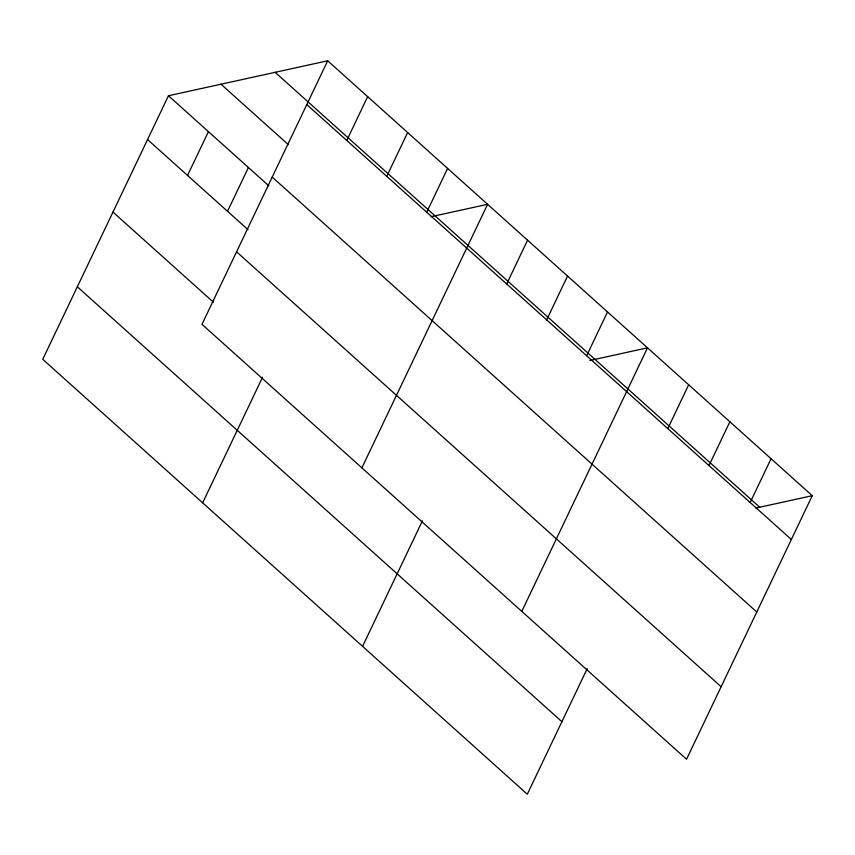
<?xml version="1.0" encoding="UTF-8"?>
<svg xmlns="http://www.w3.org/2000/svg" width="855" height="855" viewBox="0 0 855 855"><rect width="100%" height="100%" fill="white"/><g stroke="black" fill="none" stroke-linecap="round" stroke-linejoin="round"><path stroke-width="1.28" d="M327.689 60.78L201.983 324.334L686.544 759.251L812.25 495.697L327.689 60.78L168.456 95.749L42.75 359.303L527.311 794.22L587.193 668.674M187.544 175.425L208.428 131.638M227.516 211.313L248.41 167.516M346.777 140.455L367.661 96.658M202.656 502.826L262.538 377.279M386.749 176.344L407.643 132.546M426.731 212.222L447.614 168.424M361.889 467.856L487.596 204.302L431.177 216.689M506.684 283.978L527.567 240.18M362.563 646.348L422.445 520.802M546.655 319.866L567.549 276.069M586.637 355.744L607.52 311.947M521.796 611.378L647.502 347.825L589.8 360.5M667.798 428.59L688.681 384.793M708.987 465.558L729.871 421.761M750.177 502.526L771.06 458.729M755.841 508.084L812.25 495.697M275.139 72.322L759.7 507.239M306.795 104.577L791.356 539.494M221.007 84.218L288.285 144.602M272.211 177.103L756.771 612.009M168.456 95.749L268.887 185.888M147.562 139.547L247.993 229.685M236.568 251.808L721.128 686.725M112.978 212.072L213.408 302.21M77.335 286.788L561.906 721.695"/></g></svg>
